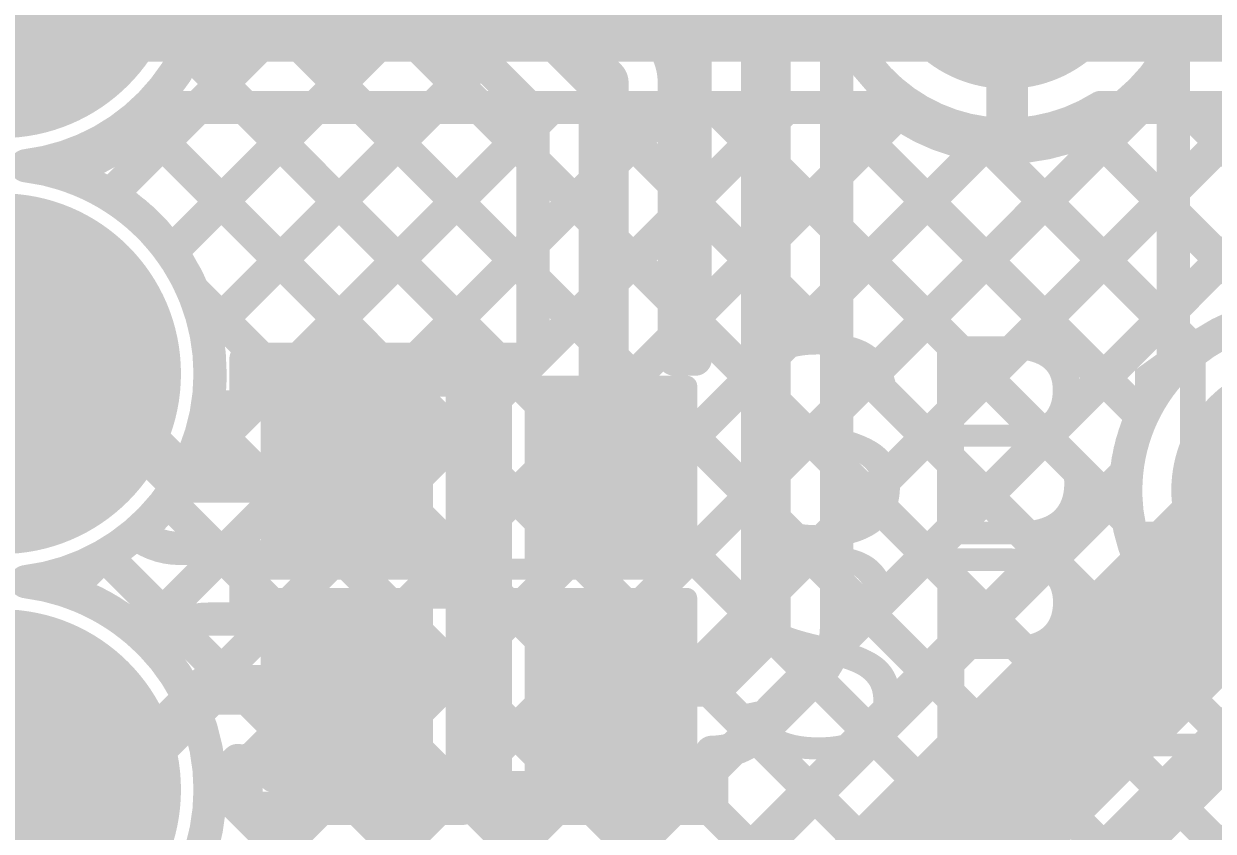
# Model space of a CAD drawing. Header units: millimetres. Extents: x 0 to 214, y 0 to 214.
# Drawn here: x 5.8546 to 6.1406, y 3.386 to 3.5801 of the extents above; entities that cross this region are included whole.
import ezdxf

# ---------------------------------------------------------------- set-up
doc = ezdxf.new("R2010")
doc.units = ezdxf.units.MM
doc.header["$MEASUREMENT"] = 0
for name, color, linetype in [('BottomLayer', 5, 'Continuous'), ('BottomSolder', 6, 'Continuous'), ('MultiLayer', 9, 'Continuous'), ('PadHoleLayer', 156, 'Continuous'), ('TopLayer', 1, 'Continuous'), ('TopOverlay', 2, 'Continuous'), ('TopPaste', 8, 'Continuous'), ('TopSolder', 216, 'Continuous')]:
    doc.layers.add(name, color=color, linetype=linetype)
doc.styles.add('Arial', font='', dxfattribs={"height": 0.2})
doc.styles.get('Arial').set_extended_font_data('Arial')

# ---------------------------------------------------------------- blocks, each defined once
blk = doc.blocks.new('S______B______30')
at = {"layer": 'TopLayer'}
for points in [[(-0.045, -0.0175), (-0.045, 0.0175), (-0.015, 0.0175), (-0.015, -0.0175)], [(0.015, -0.0175), (0.015, 0.0175), (0.045, 0.0175), (0.045, -0.0175)]]:
    blk.add_hatch(color=1, dxfattribs=at).paths.add_polyline_path(points)
at = {"layer": 'TopPaste'}
for points in [[(-0.045, -0.0175), (-0.045, 0.0175), (-0.015, 0.0175), (-0.015, -0.0175)], [(0.015, -0.0175), (0.015, 0.0175), (0.045, 0.0175), (0.045, -0.0175)]]:
    blk.add_hatch(color=8, dxfattribs=at).paths.add_polyline_path(points)
at = {"layer": 'TopSolder'}
for points in [[(-0.049, -0.0215), (-0.049, 0.0215), (-0.011, 0.0215), (-0.011, -0.0215)], [(0.011, -0.0215), (0.011, 0.0215), (0.049, 0.0215), (0.049, -0.0215)]]:
    blk.add_hatch(color=216, dxfattribs=at).paths.add_polyline_path(points)
at = {"layer": 'TopOverlay', "const_width": 0.005}
for points in [[(0.05, 0.022), (-0.05, 0.022)], [(-0.05, 0.022), (-0.05, -0.022)], [(0.05, 0.022), (0.05, -0.022)], [(0.05, -0.022), (-0.05, -0.022)]]:
    blk.add_lwpolyline(points, dxfattribs=at)
at = {"layer": 'TopOverlay', "const_width": 0.0025}
for points in [[(-0.05125, 0.022, 1), (-0.04875, 0.022, 1)], [(-0.05125, 0.022, 1), (-0.04875, 0.022, 1)], [(0.04875, 0.022, 1), (0.05125, 0.022, 1)], [(0.04875, 0.022, 1), (0.05125, 0.022, 1)], [(-0.05125, -0.022, 1), (-0.04875, -0.022, 1)], [(-0.05125, -0.022, 1), (-0.04875, -0.022, 1)], [(0.04875, -0.022, 1), (0.05125, -0.022, 1)], [(0.04875, -0.022, 1), (0.05125, -0.022, 1)]]:
    blk.add_lwpolyline(points, format="xyb", close=True, dxfattribs=at)
blk = doc.blocks.new('S______B______31')
at = {"layer": 'TopLayer'}
for points in [[(-0.045, -0.0175), (-0.045, 0.0175), (-0.015, 0.0175), (-0.015, -0.0175)], [(0.015, -0.0175), (0.015, 0.0175), (0.045, 0.0175), (0.045, -0.0175)]]:
    blk.add_hatch(color=1, dxfattribs=at).paths.add_polyline_path(points)
at = {"layer": 'TopPaste'}
for points in [[(-0.045, -0.0175), (-0.045, 0.0175), (-0.015, 0.0175), (-0.015, -0.0175)], [(0.015, -0.0175), (0.015, 0.0175), (0.045, 0.0175), (0.045, -0.0175)]]:
    blk.add_hatch(color=8, dxfattribs=at).paths.add_polyline_path(points)
at = {"layer": 'TopSolder'}
for points in [[(-0.049, -0.0215), (-0.049, 0.0215), (-0.011, 0.0215), (-0.011, -0.0215)], [(0.011, -0.0215), (0.011, 0.0215), (0.049, 0.0215), (0.049, -0.0215)]]:
    blk.add_hatch(color=216, dxfattribs=at).paths.add_polyline_path(points)
at = {"layer": 'TopOverlay', "const_width": 0.005}
for points in [[(0.05, 0.022), (-0.05, 0.022)], [(-0.05, 0.022), (-0.05, -0.022)], [(0.05, 0.022), (0.05, -0.022)], [(0.05, -0.022), (-0.05, -0.022)]]:
    blk.add_lwpolyline(points, dxfattribs=at)
at = {"layer": 'TopOverlay', "const_width": 0.0025}
for points in [[(-0.05125, 0.022, 1), (-0.04875, 0.022, 1)], [(-0.05125, 0.022, 1), (-0.04875, 0.022, 1)], [(0.04875, 0.022, 1), (0.05125, 0.022, 1)], [(0.04875, 0.022, 1), (0.05125, 0.022, 1)], [(-0.05125, -0.022, 1), (-0.04875, -0.022, 1)], [(-0.05125, -0.022, 1), (-0.04875, -0.022, 1)], [(0.04875, -0.022, 1), (0.05125, -0.022, 1)], [(0.04875, -0.022, 1), (0.05125, -0.022, 1)]]:
    blk.add_lwpolyline(points, format="xyb", close=True, dxfattribs=at)
blk = doc.blocks.new('DW254W_11_04_85_85')
at = {"layer": 'BottomLayer'}
h = blk.add_hatch(color=5, dxfattribs=at)
edge = h.paths.add_edge_path()
edge.add_arc((0, 0), 0.03937, 0, 360)
h = blk.add_hatch(color=5, dxfattribs=at)
edge = h.paths.add_edge_path()
edge.add_arc((0.1, 0), 0.03937, 0, 360)
h = blk.add_hatch(color=5, dxfattribs=at)
edge = h.paths.add_edge_path()
edge.add_arc((0.2, 0), 0.03937, 0, 360)
at = {"layer": 'BottomSolder'}
h = blk.add_hatch(color=6, dxfattribs=at)
edge = h.paths.add_edge_path()
edge.add_arc((0, 0), 0.04337, 0, 360)
h = blk.add_hatch(color=6, dxfattribs=at)
edge = h.paths.add_edge_path()
edge.add_arc((0.1, 0), 0.04337, 0, 360)
h = blk.add_hatch(color=6, dxfattribs=at)
edge = h.paths.add_edge_path()
edge.add_arc((0.2, 0), 0.04337, 0, 360)
at = {"layer": 'MultiLayer'}
h = blk.add_hatch(color=9, dxfattribs=at)
edge = h.paths.add_edge_path()
edge.add_arc((0, 0), 0.03937, 0, 360)
h = blk.add_hatch(color=9, dxfattribs=at)
edge = h.paths.add_edge_path()
edge.add_arc((0.1, 0), 0.03937, 0, 360)
h = blk.add_hatch(color=9, dxfattribs=at)
edge = h.paths.add_edge_path()
edge.add_arc((0.2, 0), 0.03937, 0, 360)
at = {"layer": 'PadHoleLayer'}
h = blk.add_hatch(color=156, dxfattribs=at)
edge = h.paths.add_edge_path()
edge.add_arc((0, 0), 0.02008, 0, 360)
h = blk.add_hatch(color=156, dxfattribs=at)
edge = h.paths.add_edge_path()
edge.add_arc((0.1, 0), 0.02008, 0, 360)
h = blk.add_hatch(color=156, dxfattribs=at)
edge = h.paths.add_edge_path()
edge.add_arc((0.2, 0), 0.02008, 0, 360)
at = {"layer": 'TopLayer'}
h = blk.add_hatch(color=1, dxfattribs=at)
edge = h.paths.add_edge_path()
edge.add_arc((0, 0), 0.03937, 0, 360)
h = blk.add_hatch(color=1, dxfattribs=at)
edge = h.paths.add_edge_path()
edge.add_arc((0.1, 0), 0.03937, 0, 360)
h = blk.add_hatch(color=1, dxfattribs=at)
edge = h.paths.add_edge_path()
edge.add_arc((0.2, 0), 0.03937, 0, 360)
at = {"layer": 'TopSolder'}
h = blk.add_hatch(color=216, dxfattribs=at)
edge = h.paths.add_edge_path()
edge.add_arc((0, 0), 0.04337, 0, 360)
h = blk.add_hatch(color=216, dxfattribs=at)
edge = h.paths.add_edge_path()
edge.add_arc((0.1, 0), 0.04337, 0, 360)
h = blk.add_hatch(color=216, dxfattribs=at)
edge = h.paths.add_edge_path()
edge.add_arc((0.2, 0), 0.04337, 0, 360)

msp = doc.modelspace()

# ---------------------------------------------------------------- hatches: boundary and pattern name
at = {"layer": 'BottomLayer'}
h = msp.add_hatch(color=5, dxfattribs=at)
edge = h.paths.add_edge_path()
edge.add_arc((6.091, 3.596), 0.0315, 0, 360)
h = msp.add_hatch(color=5, dxfattribs=at)
edge = h.paths.add_edge_path()
edge.add_arc((6.162, 3.468), 0.0315, 0, 360)
at = {"layer": 'TopLayer'}
h = msp.add_hatch(color=1, dxfattribs=at)
edge = h.paths.add_edge_path()
edge.add_arc((6.091, 3.596), 0.0315, 0, 360)
h = msp.add_hatch(color=1, dxfattribs=at)
edge = h.paths.add_edge_path()
edge.add_arc((6.162, 3.468), 0.0315, 0, 360)

# ---------------------------------------------------------------- linework, layer by layer
at = {"layer": 'BottomLayer'}
for points, const_width in [([(5.84763, 3.59463), (5.849, 3.596)], 0.05), ([(5.849, 3.596), (6.091, 3.596)], 0.05), ([(5.73463, 3.59463), (5.84763, 3.59463)], 0.05), ([(6.091, 3.5545), (6.091, 3.596)], 0.01), ([(6.131, 3.49707), (6.131, 3.57432)], 0.008), ([(5.88915, 3.32642), (6.131, 3.56827)], 0.008), ([(6.12649, 3.56754), (6.131, 3.56303)], 0.008), ([(5.87537, 3.53892), (5.89645, 3.56)], 0.008), ([(5.88287, 3.43328), (6.00959, 3.56)], 0.008), ([(5.8884, 3.56), (6.06318, 3.56)], 0.008), ([(5.89, 3.52526), (5.92474, 3.56)], 0.008), ([(5.89326, 3.47195), (5.98131, 3.56)], 0.008), ([(5.89481, 3.41694), (6.03788, 3.56)], 0.008), ([(5.89848, 3.50545), (5.95302, 3.56)], 0.008), ([(5.90776, 3.56), (6.10436, 3.3634)], 0.008), ([(5.93604, 3.56), (6.1185, 3.37754)], 0.008), ([(5.96433, 3.56), (6.13264, 3.39168)], 0.008), ([(5.99261, 3.56), (6.14678, 3.40583)], 0.008), ([(6.0209, 3.56), (6.12012, 3.46077)], 0.008), ([(6.04918, 3.56), (6.1234, 3.48578)], 0.008), ([(5.89929, 3.39313), (6.0649, 3.55874)], 0.008), ([(5.88387, 3.5556), (6.09022, 3.34926)], 0.008), ([(6.11074, 3.55501), (6.131, 3.53475)], 0.008), ([(5.87411, 3.33967), (6.08531, 3.55086)], 0.008), ([(6.08676, 3.5507), (6.131, 3.50646)], 0.008), ([(5.86583, 3.54535), (5.86893, 3.54226)], 0.008), ([(5.89813, 3.30712), (6.131, 3.53999)], 0.008), ([(5.975, 3.21), (6.303, 3.538)], 0.012), ([(5.89526, 3.51593), (6.07607, 3.33512)], 0.008), ([(5.89518, 3.27588), (6.131, 3.5117)], 0.008), ([(5.89811, 3.4848), (6.06193, 3.32097)], 0.008), ([(5.87458, 3.227), (6.1197, 3.47212)], 0.008), ([(5.8891, 3.46552), (6.04779, 3.30683)], 0.008), ([(5.86505, 3.44374), (5.87305, 3.45174)], 0.008), ([(5.87404, 3.4523), (6.03365, 3.29269)], 0.008), ([(5.90287, 3.227), (6.12428, 3.44842)], 0.008), ([(5.93115, 3.227), (6.13746, 3.43331)], 0.008), ([(5.95943, 3.227), (6.15812, 3.42568)], 0.008), ([(5.96796, 3.227), (6.16673, 3.42577)], 0.008), ([(5.89929, 3.39876), (6.01951, 3.27855)], 0.008)]:
    msp.add_lwpolyline(points, dxfattribs=dict(at, const_width=const_width))
for points, const_width in [([(5.8365, 3.596, 1), (5.8615, 3.596, 1)], 0.025), ([(5.8365, 3.596, 1), (5.8615, 3.596, 1)], 0.025), ([(6.0785, 3.596, 1), (6.1035, 3.596, 1)], 0.025), ([(5.83513, 3.59463, 1), (5.86013, 3.59463, 1)], 0.025), ([(5.83513, 3.59463, 1), (5.86013, 3.59463, 1)], 0.025), ([(6.129, 3.57432, 1), (6.133, 3.57432, 1)], 0.004), ([(6.129, 3.57432, 1), (6.133, 3.57432, 1)], 0.004), ([(6.129, 3.56827, 1), (6.133, 3.56827, 1)], 0.004), ([(6.12449, 3.56754, 1), (6.12849, 3.56754, 1)], 0.004), ([(6.129, 3.56303, 1), (6.133, 3.56303, 1)], 0.004), ([(5.8864, 3.56, 1), (5.8904, 3.56, 1)], 0.004), ([(5.8864, 3.56, 1), (5.8904, 3.56, 1)], 0.004), ([(5.89445, 3.56, 1), (5.89845, 3.56, 1)], 0.004), ([(5.90576, 3.56, 1), (5.90976, 3.56, 1)], 0.004), ([(5.92274, 3.56, 1), (5.92674, 3.56, 1)], 0.004), ([(5.93404, 3.56, 1), (5.93804, 3.56, 1)], 0.004), ([(5.95102, 3.56, 1), (5.95502, 3.56, 1)], 0.004), ([(5.96233, 3.56, 1), (5.96633, 3.56, 1)], 0.004), ([(5.97931, 3.56, 1), (5.98331, 3.56, 1)], 0.004), ([(5.99061, 3.56, 1), (5.99461, 3.56, 1)], 0.004), ([(6.00759, 3.56, 1), (6.01159, 3.56, 1)], 0.004), ([(6.0189, 3.56, 1), (6.0229, 3.56, 1)], 0.004), ([(6.03588, 3.56, 1), (6.03988, 3.56, 1)], 0.004), ([(6.04718, 3.56, 1), (6.05118, 3.56, 1)], 0.004), ([(6.06118, 3.56, 1), (6.06518, 3.56, 1)], 0.004), ([(6.06118, 3.56, 1), (6.06518, 3.56, 1)], 0.004), ([(6.0629, 3.55874, 1), (6.0669, 3.55874, 1)], 0.004), ([(5.88187, 3.5556, 1), (5.88587, 3.5556, 1)], 0.004), ([(6.0885, 3.5545, 1), (6.0935, 3.5545, 1)], 0.005), ([(6.10874, 3.55501, 1), (6.11274, 3.55501, 1)], 0.004), ([(6.08331, 3.55086, 1), (6.08731, 3.55086, 1)], 0.004), ([(6.08476, 3.5507, 1), (6.08876, 3.5507, 1)], 0.004), ([(5.86383, 3.54535, 1), (5.86784, 3.54535, 1)], 0.004), ([(5.8608, 3.54444, 1), (5.8648, 3.54444, 1)], 0.004), ([(5.8608, 3.54444, 1), (5.8648, 3.54444, 1)], 0.004), ([(5.86693, 3.54226, 1), (5.87093, 3.54226, 1)], 0.004), ([(6.129, 3.53999, 1), (6.133, 3.53999, 1)], 0.004), ([(5.87337, 3.53892, 1), (5.87737, 3.53892, 1)], 0.004), ([(6.129, 3.53475, 1), (6.133, 3.53475, 1)], 0.004), ([(5.888, 3.52526, 1), (5.892, 3.52526, 1)], 0.004), ([(5.89326, 3.51593, 1), (5.89726, 3.51593, 1)], 0.004), ([(6.129, 3.5117, 1), (6.133, 3.5117, 1)], 0.004), ([(5.89648, 3.50545, 1), (5.90048, 3.50545, 1)], 0.004), ([(6.129, 3.50646, 1), (6.133, 3.50646, 1)], 0.004), ([(6.129, 3.49707, 1), (6.133, 3.49707, 1)], 0.004), ([(6.129, 3.49707, 1), (6.133, 3.49707, 1)], 0.004), ([(5.89737, 3.496, 1), (5.90137, 3.496, 1)], 0.004), ([(5.89737, 3.496, 1), (5.90137, 3.496, 1)], 0.004), ([(6.1214, 3.48578, 1), (6.1254, 3.48578, 1)], 0.004), ([(5.89611, 3.4848, 1), (5.90011, 3.4848, 1)], 0.004), ([(5.89126, 3.47195, 1), (5.89526, 3.47195, 1)], 0.004), ([(6.1177, 3.47212, 1), (6.1217, 3.47212, 1)], 0.004), ([(5.8871, 3.46552, 1), (5.8911, 3.46552, 1)], 0.004), ([(6.11812, 3.46077, 1), (6.12212, 3.46077, 1)], 0.004), ([(5.87105, 3.45174, 1), (5.87505, 3.45174, 1)], 0.004), ([(5.87204, 3.4523, 1), (5.87604, 3.4523, 1)], 0.004), ([(6.12228, 3.44842, 1), (6.12628, 3.44842, 1)], 0.004), ([(5.85309, 3.446, 1), (5.85709, 3.446, 1)], 0.004), ([(5.85309, 3.446, 1), (5.85709, 3.446, 1)], 0.004), ([(5.86305, 3.44374, 1), (5.86705, 3.44374, 1)], 0.004), ([(5.88087, 3.43328, 1), (5.88487, 3.43328, 1)], 0.004), ([(6.13546, 3.43331, 1), (6.13946, 3.43331, 1)], 0.004), ([(5.89281, 3.41694, 1), (5.89681, 3.41694, 1)], 0.004), ([(5.89729, 3.39876, 1), (5.90129, 3.39876, 1)], 0.004), ([(5.89737, 3.396, 1), (5.90137, 3.396, 1)], 0.004), ([(5.89737, 3.396, 1), (5.90137, 3.396, 1)], 0.004), ([(5.89729, 3.39313, 1), (5.90129, 3.39313, 1)], 0.004), ([(6.13064, 3.39168, 1), (6.13464, 3.39168, 1)], 0.004)]:
    msp.add_lwpolyline(points, format="xyb", close=True, dxfattribs=dict(at, const_width=const_width))
at = {"layer": 'BottomLayer', "const_width": 0.008}
for points in [[(6.131, 3.57432, -0.46228), (6.06318, 3.56)], [(5.8884, 3.56, -0.143215), (5.8628, 3.54444)], [(5.8628, 3.54444, -0.335099), (5.89937, 3.496)], [(6.16673, 3.42577, -0.697235), (6.131, 3.49707)], [(5.89937, 3.496, -0.379116), (5.85509, 3.446)], [(5.85509, 3.446, -0.379116), (5.89937, 3.396)], [(5.89937, 3.396, -0.379116), (5.85509, 3.346)]]:
    msp.add_lwpolyline(points, format="xyb", dxfattribs=at)
at = {"layer": 'TopLayer'}
for points, const_width in [([(5.899, 3.661), (5.994, 3.566)], 0.012), ([(5.92004, 3.664), (6.006, 3.57804)], 0.008), ([(5.88033, 3.644), (5.977, 3.54733)], 0.008), ([(5.89196, 3.644), (5.977, 3.55896)], 0.008), ([(6.091, 3.596), (6.307, 3.596)], 0.05), ([(6.033, 3.435), (6.033, 3.602)], 0.012), ([(5.87537, 3.53892), (5.93621, 3.59975)], 0.008), ([(5.89937, 3.59668), (5.977, 3.51904)], 0.008), ([(6.00267, 3.58137), (6.016, 3.59469)], 0.008), ([(6.016, 3.4995), (6.016, 3.59496)], 0.008), ([(5.89, 3.52526), (5.95035, 3.58561)], 0.008), ([(6.05, 3.435), (6.05, 3.58482)], 0.008), ([(6.05, 3.57212), (6.05363, 3.57576)], 0.008), ([(5.89413, 3.57363), (5.96826, 3.4995)], 0.008), ([(5.89848, 3.50545), (5.96449, 3.57147)], 0.008), ([(6.01039, 3.5705), (6.016, 3.5649)], 0.008), ([(5.994, 3.471), (5.994, 3.566)], 0.012), ([(6.011, 3.56141), (6.016, 3.56641)], 0.008), ([(6.011, 3.4995), (6.011, 3.566)], 0.008), ([(6.04923, 3.42993), (6.1793, 3.56)], 0.008), ([(6.05, 3.54384), (6.06705, 3.56089)], 0.008), ([(6.05, 3.48727), (6.12273, 3.56)], 0.008), ([(6.05, 3.45899), (6.15101, 3.56)], 0.008), ([(6.11358, 3.56), (6.261, 3.56)], 0.008), ([(6.13403, 3.56), (6.19503, 3.499)], 0.008), ([(5.88175, 3.55773), (5.93997, 3.4995)], 0.008), ([(5.977, 3.4995), (5.977, 3.55896)], 0.008), ([(6.05, 3.55918), (6.1234, 3.48578)], 0.008), ([(6.10848, 3.55727), (6.15572, 3.51003)], 0.008), ([(5.92081, 3.4995), (5.977, 3.55569)], 0.008), ([(6.08325, 3.55422), (6.13592, 3.50155)], 0.008), ([(6.05, 3.51556), (6.08805, 3.55361)], 0.008), ([(5.86344, 3.54775), (5.86893, 3.54226)], 0.008), ([(6.011, 3.54161), (6.016, 3.53661)], 0.008), ([(6.011, 3.53312), (6.016, 3.53812)], 0.008), ([(6.05, 3.5309), (6.11553, 3.46537)], 0.008), ([(5.94909, 3.4995), (5.977, 3.52741)], 0.008), ([(5.89526, 3.51593), (5.91169, 3.4995)], 0.008), ([(6.011, 3.51333), (6.016, 3.50833)], 0.008), ([(6.011, 3.50484), (6.016, 3.50984)], 0.008), ([(6.05, 3.50261), (6.10139, 3.45123)], 0.008), ([(5.908, 3.4995), (5.96, 3.4995)], 0.008), ([(5.908, 3.488), (5.908, 3.4995)], 0.008), ([(5.96, 3.4485), (5.96, 3.4995)], 0.008), ([(5.968, 3.4995), (5.977, 3.4995)], 0.008), ([(5.968, 3.4485), (5.968, 3.4995)], 0.008), ([(6.011, 3.4995), (6.016, 3.4995)], 0.008), ([(5.849, 3.496), (5.86706, 3.496)], 0.012), ([(5.86706, 3.496), (5.89206, 3.471)], 0.012), ([(5.96, 3.48212), (5.968, 3.49012)], 0.008), ([(5.8991, 3.488), (5.908, 3.488)], 0.008), ([(5.99, 3.296), (6.1618, 3.4678)], 0.04), ([(5.96, 3.47947), (5.968, 3.47147)], 0.008), ([(6.05, 3.47433), (6.08724, 3.43708)], 0.008), ([(5.89206, 3.471), (5.934, 3.471)], 0.012), ([(5.97458, 3.327), (6.1197, 3.47212)], 0.008), ([(5.97716, 3.327), (6.11953, 3.46937)], 0.008), ([(5.96, 3.45384), (5.968, 3.46184)], 0.008), ([(5.88287, 3.43328), (5.90359, 3.454)], 0.008), ([(5.89206, 3.454), (5.908, 3.454)], 0.008), ([(5.90062, 3.454), (5.908, 3.44662)], 0.008), ([(5.908, 3.4485), (5.908, 3.454)], 0.008), ([(5.86505, 3.44374), (5.87305, 3.45174)], 0.008), ([(5.87404, 3.4523), (5.89122, 3.43512)], 0.008), ([(5.96, 3.45119), (5.968, 3.44319)], 0.008), ([(5.908, 3.4425), (5.908, 3.4485)], 0.008), ([(5.908, 3.4425), (5.908, 3.4485)], 0.008), ([(5.96, 3.4425), (5.96, 3.4485)], 0.008), ([(5.96, 3.4425), (5.96, 3.4485)], 0.008), ([(5.968, 3.4425), (5.968, 3.4485)], 0.008), ([(5.968, 3.4425), (5.968, 3.4485)], 0.008), ([(6.05, 3.44604), (6.0731, 3.42294)], 0.008), ([(5.908, 3.437), (5.908, 3.4425)], 0.008), ([(5.96, 3.3915), (5.96, 3.4425)], 0.008), ([(5.968, 3.3915), (5.968, 3.4425)], 0.008), ([(5.899, 3.437), (5.908, 3.437)], 0.008), ([(6.01072, 3.25), (6.19772, 3.437)], 0.008), ([(6.01997, 3.42197), (6.033, 3.435)], 0.012), ([(5.96, 3.42556), (5.968, 3.43356)], 0.008), ([(6.01194, 3.2741), (6.16337, 3.42553)], 0.008), ([(5.96, 3.42291), (5.968, 3.41491)], 0.008), ([(5.994, 3.42), (5.99597, 3.42197)], 0.012), ([(5.99597, 3.42197), (6.01997, 3.42197)], 0.012), ([(6.03201, 3.40997), (6.045, 3.42296)], 0.008), ([(6.0449, 3.42286), (6.05896, 3.4088)], 0.008), ([(5.88777, 3.40877), (5.899, 3.42)], 0.012), ([(5.899, 3.42), (5.934, 3.42)], 0.012), ([(5.849, 3.396), (5.86177, 3.40877)], 0.012), ([(5.86177, 3.40877), (5.88777, 3.40877)], 0.012), ([(6.03069, 3.40878), (6.04482, 3.39466)], 0.008), ([(5.96, 3.39727), (5.968, 3.40527)], 0.008), ([(6.02, 3.4007), (6.02504, 3.40574)], 0.008), ([(5.89981, 3.39677), (5.90604, 3.403)], 0.008), ([(5.908, 3.3915), (5.908, 3.403)], 0.008), ([(6.02, 3.3915), (6.02, 3.40497)], 0.008), ([(5.89929, 3.39313), (5.908, 3.40184)], 0.008), ([(5.90055, 3.39751), (5.97105, 3.327)], 0.008), ([(5.95423, 3.3915), (5.96, 3.39727)], 0.008), ([(5.96, 3.39462), (6.00239, 3.35223)], 0.008), ([(5.87411, 3.33967), (5.92594, 3.3915)], 0.008), ([(5.88973, 3.327), (5.95423, 3.3915)], 0.008), ([(5.908, 3.3915), (5.96, 3.3915)], 0.008), ([(5.91801, 3.327), (5.98251, 3.3915)], 0.008), ([(5.93484, 3.3915), (5.98825, 3.33809)], 0.008), ([(5.9463, 3.327), (6.0108, 3.3915)], 0.008), ([(5.968, 3.3915), (6.02, 3.3915)], 0.008), ([(5.99141, 3.3915), (6.01653, 3.36637)], 0.008), ([(6.01969, 3.3915), (6.03067, 3.38052)], 0.008), ([(6.13108, 3.39324), (6.387, 3.13733)], 0.008)]:
    msp.add_lwpolyline(points, dxfattribs=dict(at, const_width=const_width))
for points, const_width in [([(6.0785, 3.596, 1), (6.1035, 3.596, 1)], 0.025), ([(6.00067, 3.58137, 1), (6.00467, 3.58137, 1)], 0.004), ([(6.004, 3.57804, 1), (6.008, 3.57804, 1)], 0.004), ([(6.004, 3.57804, 1), (6.008, 3.57804, 1)], 0.004), ([(6.00402, 3.57802, 1), (6.00802, 3.57802, 1)], 0.004), ([(6.05163, 3.57576, 1), (6.05563, 3.57576, 1)], 0.004), ([(5.89213, 3.57363, 1), (5.89613, 3.57363, 1)], 0.004), ([(5.96249, 3.57147, 1), (5.96649, 3.57147, 1)], 0.004), ([(6.048, 3.57212, 1), (6.052, 3.57212, 1)], 0.004), ([(6.00839, 3.5705, 1), (6.01239, 3.5705, 1)], 0.004), ([(5.991, 3.566, 1), (5.997, 3.566, 1)], 0.006), ([(5.991, 3.566, 1), (5.997, 3.566, 1)], 0.006), ([(6.009, 3.566, 1), (6.013, 3.566, 1)], 0.004), ([(6.009, 3.566, 1), (6.013, 3.566, 1)], 0.004), ([(6.009, 3.566, 1), (6.013, 3.566, 1)], 0.004), ([(6.014, 3.56641, 1), (6.018, 3.56641, 1)], 0.004), ([(6.014, 3.5649, 1), (6.018, 3.5649, 1)], 0.004), ([(6.009, 3.56141, 1), (6.013, 3.56141, 1)], 0.004), ([(6.06505, 3.56089, 1), (6.06905, 3.56089, 1)], 0.004), ([(6.11158, 3.56, 1), (6.11558, 3.56, 1)], 0.004), ([(6.11158, 3.56, 1), (6.11558, 3.56, 1)], 0.004), ([(6.12073, 3.56, 1), (6.12473, 3.56, 1)], 0.004), ([(6.13203, 3.56, 1), (6.13603, 3.56, 1)], 0.004), ([(5.87975, 3.55773, 1), (5.88375, 3.55773, 1)], 0.004), ([(5.975, 3.55896, 1), (5.979, 3.55896, 1)], 0.004), ([(5.975, 3.55896, 1), (5.979, 3.55896, 1)], 0.004), ([(6.048, 3.55918, 1), (6.052, 3.55918, 1)], 0.004), ([(6.10648, 3.55727, 1), (6.11048, 3.55727, 1)], 0.004), ([(5.975, 3.55569, 1), (5.979, 3.55569, 1)], 0.004), ([(6.08125, 3.55422, 1), (6.08525, 3.55422, 1)], 0.004), ([(6.08605, 3.55361, 1), (6.09005, 3.55361, 1)], 0.004), ([(5.85309, 3.546, 1), (5.85709, 3.546, 1)], 0.004), ([(5.85309, 3.546, 1), (5.85709, 3.546, 1)], 0.004), ([(5.86144, 3.54775, 1), (5.86544, 3.54775, 1)], 0.004), ([(5.975, 3.54733, 1), (5.979, 3.54733, 1)], 0.004), ([(6.048, 3.54384, 1), (6.052, 3.54384, 1)], 0.004), ([(5.86693, 3.54226, 1), (5.87093, 3.54226, 1)], 0.004), ([(6.009, 3.54161, 1), (6.013, 3.54161, 1)], 0.004), ([(5.87337, 3.53892, 1), (5.87737, 3.53892, 1)], 0.004), ([(6.014, 3.53812, 1), (6.018, 3.53812, 1)], 0.004), ([(6.014, 3.53661, 1), (6.018, 3.53661, 1)], 0.004), ([(6.009, 3.53312, 1), (6.013, 3.53312, 1)], 0.004), ([(6.048, 3.5309, 1), (6.052, 3.5309, 1)], 0.004), ([(5.888, 3.52526, 1), (5.892, 3.52526, 1)], 0.004), ([(5.975, 3.52741, 1), (5.979, 3.52741, 1)], 0.004), ([(5.975, 3.51904, 1), (5.979, 3.51904, 1)], 0.004), ([(5.89326, 3.51593, 1), (5.89726, 3.51593, 1)], 0.004), ([(6.048, 3.51556, 1), (6.052, 3.51556, 1)], 0.004), ([(6.009, 3.51333, 1), (6.013, 3.51333, 1)], 0.004), ([(6.014, 3.50984, 1), (6.018, 3.50984, 1)], 0.004), ([(6.014, 3.50833, 1), (6.018, 3.50833, 1)], 0.004), ([(5.89648, 3.50545, 1), (5.90048, 3.50545, 1)], 0.004), ([(6.009, 3.50484, 1), (6.013, 3.50484, 1)], 0.004), ([(6.048, 3.50261, 1), (6.052, 3.50261, 1)], 0.004), ([(5.906, 3.4995, 1), (5.91, 3.4995, 1)], 0.004), ([(5.906, 3.4995, 1), (5.91, 3.4995, 1)], 0.004), ([(5.90969, 3.4995, 1), (5.91369, 3.4995, 1)], 0.004), ([(5.91881, 3.4995, 1), (5.92281, 3.4995, 1)], 0.004), ([(5.93797, 3.4995, 1), (5.94197, 3.4995, 1)], 0.004), ([(5.94709, 3.4995, 1), (5.95109, 3.4995, 1)], 0.004), ([(5.958, 3.4995, 1), (5.962, 3.4995, 1)], 0.004), ([(5.958, 3.4995, 1), (5.962, 3.4995, 1)], 0.004), ([(5.966, 3.4995, 1), (5.97, 3.4995, 1)], 0.004), ([(5.966, 3.4995, 1), (5.97, 3.4995, 1)], 0.004), ([(5.96626, 3.4995, 1), (5.97026, 3.4995, 1)], 0.004), ([(5.975, 3.4995, 1), (5.979, 3.4995, 1)], 0.004), ([(5.975, 3.4995, 1), (5.979, 3.4995, 1)], 0.004), ([(6.009, 3.4995, 1), (6.013, 3.4995, 1)], 0.004), ([(6.009, 3.4995, 1), (6.013, 3.4995, 1)], 0.004), ([(6.014, 3.4995, 1), (6.018, 3.4995, 1)], 0.004), ([(6.014, 3.4995, 1), (6.018, 3.4995, 1)], 0.004), ([(6.13392, 3.50155, 1), (6.13792, 3.50155, 1)], 0.004), ([(5.846, 3.496, 1), (5.852, 3.496, 1)], 0.006), ([(5.86406, 3.496, 1), (5.87006, 3.496, 1)], 0.006), ([(5.86406, 3.496, 1), (5.87006, 3.496, 1)], 0.006), ([(5.89737, 3.496, 1), (5.90137, 3.496, 1)], 0.004), ([(5.89737, 3.496, 1), (5.90137, 3.496, 1)], 0.004), ([(5.89678, 3.48832, 1), (5.90078, 3.48832, 1)], 0.004), ([(5.966, 3.49012, 1), (5.97, 3.49012, 1)], 0.004), ([(5.8971, 3.488, 1), (5.9011, 3.488, 1)], 0.004), ([(5.906, 3.488, 1), (5.91, 3.488, 1)], 0.004), ([(5.906, 3.488, 1), (5.91, 3.488, 1)], 0.004), ([(6.048, 3.48727, 1), (6.052, 3.48727, 1)], 0.004), ([(6.1214, 3.48578, 1), (6.1254, 3.48578, 1)], 0.004), ([(5.958, 3.48212, 1), (5.962, 3.48212, 1)], 0.004), ([(5.958, 3.47947, 1), (5.962, 3.47947, 1)], 0.004), ([(6.048, 3.47433, 1), (6.052, 3.47433, 1)], 0.004), ([(5.88906, 3.471, 1), (5.89506, 3.471, 1)], 0.006), ([(5.88906, 3.471, 1), (5.89506, 3.471, 1)], 0.006), ([(5.931, 3.471, 1), (5.937, 3.471, 1)], 0.006), ([(5.966, 3.47147, 1), (5.97, 3.47147, 1)], 0.004), ([(5.991, 3.471, 1), (5.997, 3.471, 1)], 0.006), ([(6.1177, 3.47212, 1), (6.1217, 3.47212, 1)], 0.004), ([(6.11753, 3.46937, 1), (6.12153, 3.46937, 1)], 0.004), ([(6.11753, 3.46937, 1), (6.12153, 3.46937, 1)], 0.004), ([(6.11353, 3.46537, 1), (6.11753, 3.46537, 1)], 0.004), ([(5.966, 3.46184, 1), (5.97, 3.46184, 1)], 0.004), ([(5.8796, 3.4576, 1), (5.8836, 3.4576, 1)], 0.004), ([(5.8796, 3.4576, 1), (5.8836, 3.4576, 1)], 0.004), ([(5.8796, 3.4576, 1), (5.8836, 3.4576, 1)], 0.004), ([(6.048, 3.45899, 1), (6.052, 3.45899, 1)], 0.004), ([(5.89006, 3.454, 1), (5.89406, 3.454, 1)], 0.004), ([(5.89006, 3.454, 1), (5.89406, 3.454, 1)], 0.004), ([(5.89006, 3.454, 1), (5.89406, 3.454, 1)], 0.004), ([(5.89862, 3.454, 1), (5.90262, 3.454, 1)], 0.004), ([(5.90159, 3.454, 1), (5.90559, 3.454, 1)], 0.004), ([(5.906, 3.454, 1), (5.91, 3.454, 1)], 0.004), ([(5.906, 3.454, 1), (5.91, 3.454, 1)], 0.004), ([(5.958, 3.45384, 1), (5.962, 3.45384, 1)], 0.004), ([(5.87105, 3.45174, 1), (5.87505, 3.45174, 1)], 0.004), ([(5.87204, 3.4523, 1), (5.87604, 3.4523, 1)], 0.004), ([(5.958, 3.45119, 1), (5.962, 3.45119, 1)], 0.004), ([(6.09939, 3.45123, 1), (6.10339, 3.45123, 1)], 0.004), ([(5.906, 3.4485, 1), (5.91, 3.4485, 1)], 0.004), ([(5.906, 3.4485, 1), (5.91, 3.4485, 1)], 0.004), ([(5.906, 3.4485, 1), (5.91, 3.4485, 1)], 0.004), ([(5.958, 3.4485, 1), (5.962, 3.4485, 1)], 0.004), ([(5.958, 3.4485, 1), (5.962, 3.4485, 1)], 0.004), ([(5.958, 3.4485, 1), (5.962, 3.4485, 1)], 0.004), ([(5.966, 3.4485, 1), (5.97, 3.4485, 1)], 0.004), ([(5.966, 3.4485, 1), (5.97, 3.4485, 1)], 0.004), ([(5.966, 3.4485, 1), (5.97, 3.4485, 1)], 0.004), ([(5.85309, 3.446, 1), (5.85709, 3.446, 1)], 0.004), ([(5.85309, 3.446, 1), (5.85709, 3.446, 1)], 0.004), ([(5.906, 3.44662, 1), (5.91, 3.44662, 1)], 0.004), ([(6.048, 3.44604, 1), (6.052, 3.44604, 1)], 0.004), ([(5.86305, 3.44374, 1), (5.86705, 3.44374, 1)], 0.004), ([(5.906, 3.4425, 1), (5.91, 3.4425, 1)], 0.004), ([(5.906, 3.4425, 1), (5.91, 3.4425, 1)], 0.004), ([(5.906, 3.4425, 1), (5.91, 3.4425, 1)], 0.004), ([(5.958, 3.4425, 1), (5.962, 3.4425, 1)], 0.004), ([(5.958, 3.4425, 1), (5.962, 3.4425, 1)], 0.004), ([(5.958, 3.4425, 1), (5.962, 3.4425, 1)], 0.004), ([(5.966, 3.44319, 1), (5.97, 3.44319, 1)], 0.004), ([(5.966, 3.4425, 1), (5.97, 3.4425, 1)], 0.004), ([(5.966, 3.4425, 1), (5.97, 3.4425, 1)], 0.004), ([(5.966, 3.4425, 1), (5.97, 3.4425, 1)], 0.004), ([(5.897, 3.437, 1), (5.901, 3.437, 1)], 0.004), ([(5.897, 3.437, 1), (5.901, 3.437, 1)], 0.004), ([(5.897, 3.437, 1), (5.901, 3.437, 1)], 0.004), ([(5.906, 3.437, 1), (5.91, 3.437, 1)], 0.004), ([(5.906, 3.437, 1), (5.91, 3.437, 1)], 0.004), ([(6.03, 3.435, 1), (6.036, 3.435, 1)], 0.006), ([(6.03, 3.435, 1), (6.036, 3.435, 1)], 0.006), ([(6.08524, 3.43708, 1), (6.08924, 3.43708, 1)], 0.004), ([(5.88922, 3.43512, 1), (5.89322, 3.43512, 1)], 0.004), ([(6.048, 3.435, 1), (6.052, 3.435, 1)], 0.004), ([(6.048, 3.435, 1), (6.052, 3.435, 1)], 0.004), ([(6.048, 3.435, 1), (6.052, 3.435, 1)], 0.004), ([(5.88087, 3.43328, 1), (5.88487, 3.43328, 1)], 0.004), ([(5.88496, 3.432, 1), (5.88896, 3.432, 1)], 0.004), ([(5.88498, 3.43202, 1), (5.88898, 3.43202, 1)], 0.004), ([(5.966, 3.43356, 1), (5.97, 3.43356, 1)], 0.004), ([(5.88358, 3.43062, 1), (5.88758, 3.43062, 1)], 0.004), ([(6.04723, 3.42993, 1), (6.05123, 3.42993, 1)], 0.004), ([(5.958, 3.42556, 1), (5.962, 3.42556, 1)], 0.004), ([(5.958, 3.42291, 1), (5.962, 3.42291, 1)], 0.004), ([(5.99297, 3.42197, 1), (5.99897, 3.42197, 1)], 0.006), ([(5.99297, 3.42197, 1), (5.99897, 3.42197, 1)], 0.006), ([(6.01697, 3.42197, 1), (6.02297, 3.42197, 1)], 0.006), ([(6.01697, 3.42197, 1), (6.02297, 3.42197, 1)], 0.006), ([(6.0429, 3.42286, 1), (6.0469, 3.42286, 1)], 0.004), ([(6.043, 3.42296, 1), (6.047, 3.42296, 1)], 0.004), ([(6.043, 3.42296, 1), (6.047, 3.42296, 1)], 0.004), ([(6.04302, 3.42298, 1), (6.04702, 3.42298, 1)], 0.004), ([(6.0711, 3.42294, 1), (6.0751, 3.42294, 1)], 0.004), ([(5.896, 3.42, 1), (5.902, 3.42, 1)], 0.006), ([(5.896, 3.42, 1), (5.902, 3.42, 1)], 0.006), ([(5.931, 3.42, 1), (5.937, 3.42, 1)], 0.006), ([(5.991, 3.42, 1), (5.997, 3.42, 1)], 0.006), ([(5.966, 3.41491, 1), (5.97, 3.41491, 1)], 0.004), ([(5.85877, 3.40877, 1), (5.86477, 3.40877, 1)], 0.006), ([(5.85877, 3.40877, 1), (5.86477, 3.40877, 1)], 0.006), ([(5.88477, 3.40877, 1), (5.89077, 3.40877, 1)], 0.006), ([(5.88477, 3.40877, 1), (5.89077, 3.40877, 1)], 0.006), ([(6.02869, 3.40878, 1), (6.03269, 3.40878, 1)], 0.004), ([(6.02999, 3.40995, 1), (6.03399, 3.40995, 1)], 0.004), ([(6.03001, 3.40997, 1), (6.03401, 3.40997, 1)], 0.004), ([(6.03001, 3.40997, 1), (6.03401, 3.40997, 1)], 0.004), ([(6.05696, 3.4088, 1), (6.06096, 3.4088, 1)], 0.004), ([(5.966, 3.40527, 1), (5.97, 3.40527, 1)], 0.004), ([(6.02304, 3.40574, 1), (6.02704, 3.40574, 1)], 0.004), ([(5.90404, 3.403, 1), (5.90804, 3.403, 1)], 0.004), ([(5.906, 3.403, 1), (5.91, 3.403, 1)], 0.004), ([(6.018, 3.40497, 1), (6.022, 3.40497, 1)], 0.004), ([(6.018, 3.40497, 1), (6.022, 3.40497, 1)], 0.004), ([(6.018, 3.40497, 1), (6.022, 3.40497, 1)], 0.004), ([(5.906, 3.40184, 1), (5.91, 3.40184, 1)], 0.004), ([(6.018, 3.4007, 1), (6.022, 3.4007, 1)], 0.004), ([(5.846, 3.396, 1), (5.852, 3.396, 1)], 0.006), ([(5.89781, 3.39677, 1), (5.90181, 3.39677, 1)], 0.004), ([(5.89855, 3.39751, 1), (5.90255, 3.39751, 1)], 0.004), ([(5.958, 3.39727, 1), (5.962, 3.39727, 1)], 0.004), ([(5.958, 3.39727, 1), (5.962, 3.39727, 1)], 0.004), ([(5.89737, 3.396, 1), (5.90137, 3.396, 1)], 0.004), ([(5.958, 3.39462, 1), (5.962, 3.39462, 1)], 0.004), ([(6.04282, 3.39466, 1), (6.04682, 3.39466, 1)], 0.004), ([(5.89729, 3.39313, 1), (5.90129, 3.39313, 1)], 0.004), ([(5.906, 3.3915, 1), (5.91, 3.3915, 1)], 0.004), ([(5.906, 3.3915, 1), (5.91, 3.3915, 1)], 0.004), ([(5.92394, 3.3915, 1), (5.92794, 3.3915, 1)], 0.004), ([(5.93284, 3.3915, 1), (5.93684, 3.3915, 1)], 0.004), ([(5.95223, 3.3915, 1), (5.95623, 3.3915, 1)], 0.004), ([(5.95223, 3.3915, 1), (5.95623, 3.3915, 1)], 0.004), ([(5.958, 3.3915, 1), (5.962, 3.3915, 1)], 0.004), ([(5.958, 3.3915, 1), (5.962, 3.3915, 1)], 0.004), ([(5.966, 3.3915, 1), (5.97, 3.3915, 1)], 0.004), ([(5.966, 3.3915, 1), (5.97, 3.3915, 1)], 0.004), ([(5.98051, 3.3915, 1), (5.98451, 3.3915, 1)], 0.004), ([(5.98941, 3.3915, 1), (5.99341, 3.3915, 1)], 0.004), ([(6.0088, 3.3915, 1), (6.0128, 3.3915, 1)], 0.004), ([(6.01769, 3.3915, 1), (6.02169, 3.3915, 1)], 0.004), ([(6.018, 3.3915, 1), (6.022, 3.3915, 1)], 0.004), ([(6.018, 3.3915, 1), (6.022, 3.3915, 1)], 0.004), ([(6.12908, 3.39324, 1), (6.13308, 3.39324, 1)], 0.004)]:
    msp.add_lwpolyline(points, format="xyb", close=True, dxfattribs=dict(at, const_width=const_width))
at = {"layer": 'TopLayer', "const_width": 0.008}
for points in [[(5.89937, 3.596, -0.379116), (5.85509, 3.546)], [(6.11358, 3.56, -0.503221), (6.05, 3.58482)], [(6.006, 3.57804, -0.199327), (6.011, 3.566)], [(6.00602, 3.57802, -0.198912), (6.011, 3.566)], [(5.85509, 3.546, -0.379116), (5.89937, 3.496)], [(6.11953, 3.46937, -0.645164), (6.19107, 3.499)], [(5.89937, 3.496, -0.038285), (5.89878, 3.48832)], [(5.8816, 3.4576, -0.14668), (5.85509, 3.446)], [(5.89206, 3.454, -0.167259), (5.8816, 3.4576)], [(5.89206, 3.454, -0.167259), (5.8816, 3.4576)], [(5.85509, 3.446, -0.174643), (5.88558, 3.43062)], [(5.88696, 3.432, -0.199327), (5.899, 3.437)], [(5.88698, 3.43202, -0.198912), (5.899, 3.437)], [(6.05, 3.435, -0.199327), (6.045, 3.42296)], [(6.05, 3.435, -0.198912), (6.04502, 3.42298)], [(6.03201, 3.40997, -0.198876), (6.02, 3.40497)], [(6.03199, 3.40995, -0.198461), (6.02, 3.40497)], [(5.89937, 3.396, -0.379116), (5.85509, 3.346)]]:
    msp.add_lwpolyline(points, format="xyb", dxfattribs=at)

# ---------------------------------------------------------------- block references
for name, p, rotation in [('DW254W_11_04_85_85', (5.849, 3.596), 270), ('S______B______31', (5.964, 3.471), 180), ('S______B______30', (5.964, 3.42), 180)]:
    msp.add_blockref(name, p, dxfattribs=dict(rotation=rotation))

# ---------------------------------------------------------------- texts
at = {"layer": 'TopOverlay', "style": 'Arial'}
for s, p in [('SB19', (6.02186, 3.45499)), ('SB20', (6.02191, 3.40399))]:
    msp.add_text(s, height=0.05, dxfattribs=at).set_placement(p)

doc.saveas('drawing.dxf')
